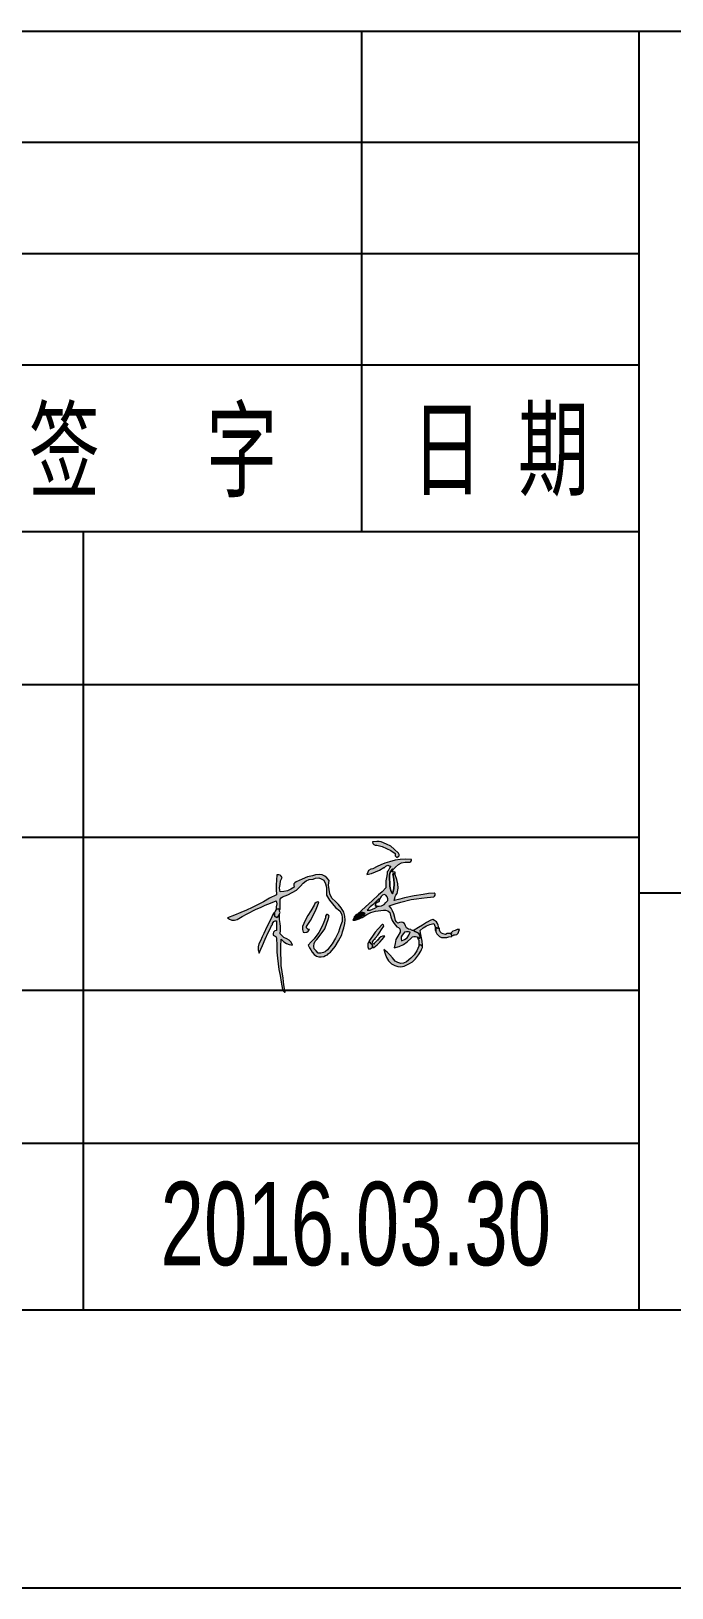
# Model space of a CAD drawing. Extents: x -29293 to 30124, y -19360 to 22650.
# Drawn here: x 14926 to 17232, y -19355 to -13755 of the extents above; entities that cross this region are included whole.
import ezdxf
from ezdxf.enums import TextEntityAlignment as Align

# ---------------------------------------------------------------- set-up
doc = ezdxf.new("R2010")
doc.units = 0
doc.layers.get('0').update_dxf_attribs({"linetype": 'CONTINUOUS', "lineweight": 25})
doc.layers.add('11字体层', color=3, linetype='CONTINUOUS', lineweight=25)
doc.layers.add('13图框与明细表层', color=3, linetype='CONTINUOUS', lineweight=25)
doc.styles.add('BTLHZ', font='', dxfattribs={"width": 0.7})
doc.styles.add('FSDBHZ', font='dgtxt.shx', dxfattribs={"width": 0.7, "bigfont": 'dghzfs.shx'})
doc.styles.get('BTLHZ').set_extended_font_data('SimSun')

# ---------------------------------------------------------------- blocks, each defined once
blk = doc.blocks.new('ZJDT3')
at = {"layer": '13图框与明细表层', "color": 7}
blk.add_line((0, 0), (180, 0), dxfattribs=at)
blk.add_line((0, 0), (180, 0), dxfattribs=at)

msp = doc.modelspace()

# ---------------------------------------------------------------- hatches: boundary and pattern name
h = msp.add_hatch(color=6)
h.paths.add_polyline_path([(16242.4, -16727.6), (16247.1, -16724.5), (16250.2, -16721.4), (16250.2, -16716.7), (16248.6, -16712), (16233, -16697.9), (16220.5, -16687), (16204.9, -16679.2), (16186.1, -16671.4), (16178.3, -16669.8), (16170.5, -16669.8), (16154.8, -16671.4), (16156.4, -16677.6), (16159.5, -16680.7), (16164.2, -16683.9), (16170.5, -16683.9), (16189.2, -16688.6), (16204.9, -16694.8), (16220.5, -16702.6), (16236.1, -16713.6), (16236.1, -16721.4), (16239.2, -16724.5)])
h.paths.add_polyline_path([(16154.8, -17051.1), (16156.4, -17051.1), (16158, -17051.1), (16159.5, -17051.1), (16172, -17041.7), (16181.4, -17032.4), (16189.2, -17023), (16198.6, -17010.5), (16190.8, -17010.5), (16184.5, -17013.6), (16178.3, -17018.3), (16173.6, -17024.6), (16172, -17024.6), (16172, -17026.1), (16167.4, -17030.8), (16164.2, -17033.9), (16161.1, -17037.1), (16158, -17040.2), (16156.4, -17035.5), (16154.8, -17030.8), (16158, -17026.1), (16161.1, -17021.4), (16162.7, -17021.4), (16164.2, -17021.4), (16164.2, -17019.9), (16164.2, -17018.3), (16173.6, -17007.4), (16181.4, -16996.4), (16187.7, -16987), (16195.5, -16974.5), (16193.9, -16969.9), (16192.4, -16968.3), (16189.2, -16968.3), (16175.2, -16983.9), (16164.2, -16996.4), (16154.8, -17010.5), (16142.3, -17027.7), (16142.3, -17029.2), (16142.3, -17030.8), (16142.3, -17032.4), (16143.9, -17032.4), (16145.5, -17032.4), (16150.2, -17038.6), (16153.3, -17041.7), (16154.8, -17044.9), (16154.8, -17048)])
h.paths.add_polyline_path([(16153.3, -17051.1), (16154.8, -17051.1), (16154.8, -17048), (16154.8, -17044.9), (16153.3, -17041.7), (16150.2, -17038.6), (16145.5, -17032.4), (16143.9, -17032.4), (16142.3, -17032.4), (16140.8, -17032.4), (16137.7, -17038.6), (16137.7, -17043.3), (16137.7, -17049.6), (16140.8, -17055.8), (16147, -17055.8)])
h.paths.add_polyline_path([(16440.8, -17012.1), (16440.8, -17010.5), (16440.8, -17008.9), (16440.8, -17007.4), (16437.7, -17004.2), (16439.3, -17001.1), (16434.6, -17001.1), (16433, -17001.1), (16431.5, -17001.1), (16429.9, -17001.1), (16428.3, -17001.1), (16423.7, -17001.1), (16417.4, -17004.2), (16409.6, -17002.7), (16403.3, -16999.5), (16398.6, -16994.9), (16395.5, -16988.6), (16395.5, -16982.4), (16392.4, -16982.4), (16389.3, -16982.4), (16386.1, -16980.8), (16383, -16980.8), (16383, -16985.5), (16383, -16987), (16383, -16988.6), (16383, -16990.2), (16383, -16994.9), (16386.1, -17002.7), (16390.8, -17007.4), (16395.5, -17012.1), (16403.3, -17015.2), (16412.7, -17015.2), (16422.1, -17015.2), (16429.9, -17013.6)])
h.paths.add_polyline_path([(16440.8, -17008.9), (16442.4, -17008.9), (16444, -17008.9), (16445.5, -17008.9), (16447.1, -17005.8), (16451.8, -17005.8), (16458, -17004.2), (16462.7, -16999.5), (16465.8, -16993.3), (16467.4, -16987), (16459.6, -16987), (16451.8, -16990.2), (16444, -16993.3), (16436.2, -16999.5), (16436.2, -17001.1), (16437.7, -17001.1), (16439.3, -17001.1), (16437.7, -17004.2), (16440.8, -17007.4)])
h.paths.add_polyline_path([(16329.9, -17044.9), (16331.4, -17044.9), (16333, -17044.9), (16334.6, -17044.9), (16334.6, -17043.3), (16333, -17029.2), (16331.4, -17016.7), (16328.3, -17004.2), (16326.8, -16990.2), (16337.7, -16980.8), (16348.6, -16973), (16361.1, -16968.3), (16375.2, -16965.2), (16378.3, -16971.4), (16379.9, -16977.7), (16379.9, -16990.2), (16381.5, -16990.2), (16383, -16990.2), (16383, -16987), (16383, -16985.5), (16383, -16983.9), (16383, -16980.8), (16386.1, -16980.8), (16389.3, -16982.4), (16390.8, -16982.4), (16392.4, -16982.4), (16392.4, -16979.2), (16392.4, -16976.1), (16390.8, -16971.4), (16389.3, -16965.2), (16384.6, -16958.9), (16378.3, -16954.2), (16372.1, -16951.1), (16364.3, -16952.7), (16348.6, -16962), (16334.6, -16971.4), (16320.5, -16979.2), (16304.9, -16988.6), (16304.9, -16990.2), (16304.9, -16991.7), (16304.9, -16993.3), (16312.7, -16996.4), (16320.5, -16999.5), (16325.2, -17007.4), (16326.8, -17015.2), (16325.2, -17018.3), (16322.1, -17018.3), (16320.5, -17016.7), (16320.5, -17015.2), (16318.9, -17015.2), (16317.4, -17015.2), (16317.4, -17016.7), (16317.4, -17018.3), (16317.4, -17019.9), (16320.5, -17023), (16322.1, -17026.1), (16322.1, -17030.8), (16322.1, -17033.9), (16322.1, -17035.5), (16322.1, -17038.6), (16322.1, -17043.3), (16323.6, -17043.3), (16325.2, -17041.7), (16326.8, -17041.7), (16329.9, -17043.3)])
h.paths.add_polyline_path([(16334.6, -17051.1), (16334.6, -17048), (16334.6, -17044.9), (16333, -17044.9), (16331.4, -17044.9), (16329.9, -17044.9), (16329.9, -17043.3), (16326.8, -17041.7), (16325.2, -17041.7), (16323.6, -17043.3), (16322.1, -17043.3), (16322.1, -17044.9), (16322.1, -17046.4), (16314.3, -17063.6), (16304.9, -17077.7), (16292.4, -17090.2), (16276.7, -17102.7), (16265.8, -17107.4), (16256.4, -17108.9), (16245.5, -17105.8), (16236.1, -17101.1), (16226.7, -17088.6), (16217.4, -17077.7), (16208, -17068.3), (16195.5, -17058.9), (16200.2, -17074.6), (16204.9, -17087.1), (16212.7, -17099.6), (16223.6, -17110.5), (16234.6, -17116.8), (16245.5, -17119.9), (16256.4, -17121.4), (16268.9, -17118.3), (16286.1, -17110.5), (16298.6, -17102.7), (16309.6, -17091.8), (16320.5, -17077.7), (16328.3, -17065.2), (16331.4, -17058.9)])
h = msp.add_hatch(color=6)
h.paths.add_polyline_path([(16259.6, -16746.4), (16272.1, -16744.8), (16286.1, -16744.8), (16289.3, -16744.8), (16292.4, -16741.7), (16295.5, -16738.6), (16295.5, -16735.4), (16273.6, -16733.9), (16254.9, -16735.4), (16236.1, -16737), (16215.8, -16743.2), (16198.6, -16747.9), (16184.5, -16754.2), (16172, -16760.4), (16156.4, -16768.3), (16148.6, -16769.8), (16140.8, -16774.5), (16137.7, -16780.8), (16134.5, -16788.6), (16151.7, -16785.4), (16165.8, -16779.2), (16179.9, -16772.9), (16195.5, -16763.6), (16197, -16763.6), (16198.6, -16763.6), (16198.6, -16762), (16203.3, -16758.9), (16209.5, -16755.8), (16214.2, -16757.3), (16220.5, -16758.9), (16217.4, -16763.6), (16214.2, -16768.3), (16212.7, -16772.9), (16209.5, -16777.6), (16208, -16777.6), (16208, -16780.8), (16208, -16782.3), (16208, -16783.9), (16208, -16787), (16204.9, -16799.5), (16203.3, -16812), (16203.3, -16823), (16203.3, -16837), (16189.2, -16851.1), (16176.7, -16862), (16153.3, -16883.9), (16129.8, -16905.8), (16115.8, -16918.3), (16101.7, -16930.8), (16101.7, -16932.3), (16104.8, -16932.3), (16109.5, -16927.7), (16114.2, -16926.1), (16120.5, -16926.1), (16126.7, -16927.7), (16122, -16935.5), (16114.2, -16940.2), (16114.2, -16941.7), (16114.2, -16943.3), (16115.8, -16943.3), (16117.3, -16943.3), (16134.5, -16932.3), (16148.6, -16926.1), (16165.8, -16921.4), (16184.5, -16918.3), (16193.9, -16916.7), (16201.7, -16916.7), (16209.5, -16919.8), (16217.4, -16926.1), (16220.5, -16941.7), (16225.2, -16954.2), (16233, -16965.2), (16242.4, -16977.7), (16248.6, -16979.2), (16253.3, -16983.9), (16254.9, -16990.2), (16254.9, -16996.4), (16245.5, -17010.5), (16239.2, -17023), (16236.1, -17037.1), (16233, -17052.7), (16250.2, -17048), (16265.8, -17040.2), (16279.9, -17030.8), (16293.9, -17018.3), (16298.6, -17013.6), (16303.3, -17012.1), (16309.6, -17012.1), (16315.8, -17013.6), (16315.8, -17015.2), (16317.4, -17015.2), (16318.9, -17015.2), (16320.5, -17015.2), (16320.5, -17016.7), (16322.1, -17018.3), (16325.2, -17018.3), (16326.8, -17015.2), (16325.2, -17007.4), (16320.5, -16999.5), (16312.7, -16996.4), (16304.9, -16993.3), (16304.9, -16991.7), (16304.9, -16990.2), (16301.8, -16990.2), (16298.6, -16990.2), (16295.5, -16988.6), (16292.4, -16987), (16284.6, -16985.5), (16276.7, -16980.8), (16273.6, -16973), (16270.5, -16965.2), (16264.2, -16962), (16258, -16960.5), (16251.7, -16962), (16245.5, -16963.6), (16240.8, -16958.9), (16237.7, -16954.2), (16234.6, -16943.3), (16231.4, -16930.8), (16226.7, -16919.8), (16222.1, -16910.5), (16214.2, -16901.1), (16236.1, -16894.8), (16256.4, -16888.6), (16293.9, -16879.2), (16312.7, -16876.1), (16331.4, -16874.5), (16351.8, -16871.4), (16375.2, -16869.8), (16378.3, -16866.7), (16379.9, -16863.6), (16379.9, -16858.9), (16376.8, -16855.8), (16356.5, -16857.3), (16337.7, -16860.5), (16304.9, -16865.1), (16270.5, -16873), (16253.3, -16877.7), (16233, -16882.3), (16234.6, -16874.5), (16236.1, -16868.3), (16239.2, -16863.6), (16243.9, -16857.3), (16247.1, -16838.6), (16245.5, -16823), (16242.4, -16807.3), (16236.1, -16790.1), (16236.1, -16788.6), (16236.1, -16787), (16233, -16787), (16231.4, -16787), (16228.3, -16787), (16231.4, -16805.8), (16233, -16823), (16231.4, -16840.1), (16226.7, -16858.9), (16222.1, -16849.5), (16218.9, -16838.6), (16217.4, -16829.2), (16217.4, -16818.3), (16215.8, -16804.2), (16215.8, -16791.7), (16218.9, -16780.8), (16226.7, -16769.8), (16228.3, -16769.8), (16229.9, -16769.8), (16234.6, -16765.1), (16237.7, -16762), (16248.6, -16752.6)])
h.paths.add_polyline_path([(16197, -16860.5), (16203.3, -16863.6), (16208, -16869.8), (16209.5, -16876.1), (16209.5, -16882.3), (16203.3, -16890.2), (16197, -16896.4), (16187.7, -16901.1), (16178.3, -16902.7), (16175.2, -16902.7), (16173.6, -16902.7), (16172, -16902.7), (16172, -16904.2), (16172, -16905.8), (16162.7, -16910.5), (16154.8, -16913.6), (16147, -16916.7), (16136.1, -16916.7), (16147, -16905.8), (16156.4, -16898), (16165.8, -16888.6), (16176.7, -16877.7), (16178.3, -16877.7), (16179.9, -16877.7), (16186.1, -16868.3), (16190.8, -16863.6)], flags=16)
h.paths.add_polyline_path([(16276.7, -16994.9), (16284.6, -16994.9), (16290.8, -16996.4), (16286.1, -17007.4), (16279.9, -17016.7), (16270.5, -17023), (16259.6, -17027.7), (16258, -17019.9), (16258, -17013.6), (16261.1, -17007.4), (16265.8, -17001.1), (16270.5, -16996.4)], flags=16)
h = msp.add_hatch(color=6)
h.paths.add_polyline_path([(15904.8, -16996.4), (15911.1, -16998), (15918.9, -16996.4), (15923.6, -16993.3), (15928.2, -16987), (15923.6, -16987), (15920.4, -16983.9), (15917.3, -16980.8), (15917.3, -16976.1), (15931.4, -16954.2), (15942.3, -16933.9), (15951.7, -16913.6), (15956.4, -16901.1), (15961.1, -16888.6), (15956.4, -16887), (15951.7, -16890.2), (15947, -16893.3), (15945.4, -16899.5), (15932.9, -16919.8), (15922, -16937), (15912.6, -16954.2), (15907.9, -16965.2), (15903.2, -16976.1), (15903.2, -16987)], flags=17)
h.paths.add_polyline_path([(15807.9, -16905.8), (15807.9, -16908.9), (15807.9, -16910.5), (15807.9, -16913.6), (15809.5, -16913.6), (15811, -16913.6), (15815.7, -16912), (15820.4, -16913.6), (15820.4, -16915.2), (15822, -16915.2), (15822, -16904.2), (15822, -16896.4), (15822, -16887), (15822, -16877.7), (15826.7, -16873), (15831.3, -16869.8), (15850.1, -16862), (15865.7, -16854.2), (15881.4, -16844.8), (15895.4, -16830.8), (15904.8, -16819.8), (15915.7, -16812), (15926.7, -16807.3), (15940.7, -16805.8), (15950.1, -16802.6), (15961.1, -16801.1), (15970.4, -16804.2), (15979.8, -16808.9), (15986.1, -16823), (15989.2, -16835.5), (15989.2, -16848), (15989.2, -16863.6), (16000.1, -16880.8), (16011.1, -16894.8), (16022, -16907.3), (16037.6, -16919.8), (16043.9, -16932.3), (16045.5, -16944.9), (16045.5, -16957.4), (16040.8, -16969.9), (16036.1, -16983.9), (16033, -16996.4), (16022, -17018.3), (16009.5, -17038.6), (15992.3, -17060.5), (15984.5, -17066.8), (15978.3, -17069.9), (15968.9, -17071.4), (15959.5, -17071.4), (15951.7, -17063.6), (15945.4, -17055.8), (15943.9, -17046.4), (15945.4, -17037.1), (15948.6, -17029.2), (15954.8, -17023), (15970.4, -17002.7), (15982.9, -16983.9), (15990.8, -16963.6), (15995.4, -16951.1), (15998.6, -16938.6), (15997, -16935.5), (15995.4, -16933.9), (15992.3, -16932.3), (15989.2, -16932.3), (15986.1, -16938.6), (15986.1, -16944.9), (15979.8, -16960.5), (15973.6, -16974.5), (15961.1, -16998), (15945.4, -17019.9), (15934.5, -17030.8), (15923.6, -17043.3), (15928.2, -17052.7), (15932.9, -17060.5), (15937.6, -17068.3), (15945.4, -17076.1), (15953.2, -17082.4), (15961.1, -17085.5), (15970.4, -17085.5), (15979.8, -17083.9), (15986.1, -17080.8), (15992.3, -17077.7), (15997, -17073), (16003.3, -17068.3), (16020.4, -17048), (16033, -17027.7), (16043.9, -17005.8), (16047, -16994.9), (16051.7, -16980.8), (16054.8, -16965.2), (16056.4, -16952.7), (16054.8, -16938.6), (16051.7, -16924.5), (16042.3, -16908.9), (16033, -16896.4), (16022, -16885.5), (16007.9, -16874.5), (16001.7, -16858.9), (15998.6, -16843.3), (15997, -16827.6), (15998.6, -16810.5), (15990.8, -16801.1), (15982.9, -16794.8), (15973.6, -16790.1), (15962.6, -16788.6), (15950.1, -16790.1), (15939.2, -16793.3), (15920.4, -16797.9), (15901.7, -16805.8), (15879.8, -16815.1), (15875.1, -16818.3), (15872, -16823), (15872, -16827.6), (15873.5, -16833.9), (15861, -16841.7), (15848.5, -16848), (15836, -16849.5), (15822, -16851.1), (15820.4, -16837), (15822, -16824.5), (15823.5, -16812), (15829.8, -16799.5), (15826.7, -16794.8), (15822, -16791.7), (15817.3, -16790.1), (15811, -16790.1), (15809.5, -16808.9), (15807.9, -16826.1), (15807.9, -16841.7), (15809.5, -16862), (15784.5, -16874.5), (15762.6, -16887), (15722, -16907.3), (15701.6, -16916.7), (15681.3, -16926.1), (15657.9, -16935.5), (15632.9, -16944.9), (15640.7, -16949.5), (15648.5, -16952.7), (15657.9, -16952.7), (15667.3, -16951.1), (15686, -16940.2), (15703.2, -16930.8), (15736, -16913.6), (15751.6, -16907.3), (15768.8, -16899.5), (15787.6, -16891.7), (15807.9, -16883.9), (15811, -16894.8)])
h.paths.add_polyline_path([(15817.3, -16933.9), (15818.8, -16933.9), (15820.4, -16933.9), (15820.4, -16932.3), (15820.4, -16930.8), (15822, -16926.1), (15820.4, -16921.4), (15820.4, -16918.3), (15820.4, -16916.7), (15820.4, -16913.6), (15815.7, -16912), (15811, -16913.6), (15809.5, -16913.6), (15807.9, -16913.6), (15807.9, -16915.2), (15804.8, -16921.4), (15801.7, -16926.1), (15801.7, -16927.7), (15801.7, -16929.2), (15801.7, -16930.8), (15801.7, -16935.5), (15803.2, -16940.2), (15806.3, -16941.7), (15811, -16943.3), (15815.7, -16940.2)], flags=17)
h.paths.add_polyline_path([(15820.4, -16951.1), (15820.4, -16946.4), (15820.4, -16943.3), (15820.4, -16941.7), (15820.4, -16938.6), (15820.4, -16933.9), (15818.8, -16933.9), (15817.3, -16933.9), (15815.7, -16940.2), (15811, -16943.3), (15806.3, -16941.7), (15803.2, -16940.2), (15801.7, -16935.5), (15801.7, -16930.8), (15801.7, -16929.2), (15801.7, -16927.7), (15800.1, -16927.7), (15798.5, -16927.7), (15792.3, -16941.7), (15786, -16954.2), (15775.1, -16977.7), (15764.1, -17001.1), (15757.9, -17013.6), (15751.6, -17027.7), (15745.4, -17038.6), (15743.8, -17049.6), (15743.8, -17060.5), (15747, -17071.4), (15753.2, -17057.4), (15759.5, -17044.9), (15768.8, -17021.4), (15779.8, -16998), (15786, -16983.9), (15792.3, -16969.9), (15793.8, -16969.9), (15795.4, -16969.9), (15795.4, -16968.3), (15795.4, -16966.7), (15795.4, -16965.2), (15800.1, -16957.4), (15804.8, -16955.8), (15809.5, -16955.8), (15809.5, -16962), (15809.5, -16965.2), (15809.5, -16971.4), (15809.5, -16973), (15809.5, -16974.5), (15809.5, -16980.8), (15809.5, -16983.9), (15809.5, -16990.2), (15803.2, -16991.7), (15798.5, -16996.4), (15797, -17001.1), (15797, -17007.4), (15804.8, -17010.5), (15807.9, -17013.6), (15809.5, -17018.3), (15811, -17044.9), (15811, -17068.3), (15812.6, -17090.2), (15815.7, -17110.5), (15817.3, -17130.8), (15822, -17152.7), (15826.7, -17176.1), (15831.3, -17202.7), (15832.9, -17205.8), (15834.5, -17209), (15837.6, -17212.1), (15840.7, -17212.1), (15836, -17185.5), (15832.9, -17162.1), (15829.8, -17138.6), (15826.7, -17116.8), (15826.7, -17096.4), (15825.1, -17073), (15825.1, -17048), (15826.7, -17021.4), (15836, -17030.8), (15845.4, -17037.1), (15854.8, -17040.2), (15867.3, -17043.3), (15862.6, -17032.4), (15854.8, -17024.6), (15847, -17019.9), (15836, -17015.2), (15828.2, -17008.9), (15822, -17002.7), (15823.5, -16988.6), (15823.5, -16976.1), (15822, -16965.2)])
msp.add_hatch(color=6).paths.add_polyline_path([(16114.2, -16944.9), (16114.2, -16943.3), (16114.2, -16941.7), (16114.2, -16940.2), (16122, -16935.5), (16126.7, -16927.7), (16120.5, -16926.1), (16114.2, -16926.1), (16109.5, -16927.7), (16104.8, -16932.3), (16101.7, -16932.3), (16098.6, -16932.3), (16093.9, -16937), (16089.2, -16941.7), (16087.6, -16946.4), (16084.5, -16952.7), (16092.3, -16952.7), (16100.2, -16951.1), (16106.4, -16948)])

# ---------------------------------------------------------------- linework, layer by layer
at = {"color": 6, "lineweight": 0}
for points in [[(16242.4, -16727.6), (16247.1, -16724.5), (16250.2, -16721.4), (16250.2, -16716.7), (16248.6, -16712), (16233, -16697.9), (16220.5, -16687), (16204.9, -16679.2), (16186.1, -16671.4), (16178.3, -16669.8), (16170.5, -16669.8), (16154.8, -16671.4), (16156.4, -16677.6), (16159.5, -16680.7), (16164.2, -16683.9), (16170.5, -16683.9), (16189.2, -16688.6), (16204.9, -16694.8), (16220.5, -16702.6), (16236.1, -16713.6), (16236.1, -16721.4), (16239.2, -16724.5), (16242.4, -16727.6)], [(16315.8, -17015.2), (16317.4, -17015.2), (16318.9, -17015.2), (16318.9, -17015.2), (16320.5, -17015.2), (16320.5, -17016.7), (16322.1, -17018.3), (16325.2, -17018.3), (16326.8, -17015.2), (16325.2, -17007.4), (16320.5, -16999.5), (16312.7, -16996.4), (16304.9, -16993.3), (16304.9, -16991.7), (16304.9, -16991.7), (16304.9, -16991.7), (16304.9, -16990.2), (16301.8, -16990.2), (16301.8, -16990.2), (16301.8, -16990.2), (16298.6, -16990.2), (16295.5, -16988.6), (16292.4, -16987), (16284.6, -16985.5), (16276.7, -16980.8), (16273.6, -16973), (16270.5, -16965.2), (16264.2, -16962), (16258, -16960.5), (16251.7, -16962), (16245.5, -16963.6), (16240.8, -16958.9), (16237.7, -16954.2), (16234.6, -16943.3), (16231.4, -16930.8), (16226.7, -16919.8), (16222.1, -16910.5), (16214.2, -16901.1), (16236.1, -16894.8), (16256.4, -16888.6), (16293.9, -16879.2), (16312.7, -16876.1), (16331.4, -16874.5), (16351.8, -16871.4), (16375.2, -16869.8), (16378.3, -16866.7), (16379.9, -16863.6), (16379.9, -16858.9), (16376.8, -16855.8), (16356.5, -16857.3), (16337.7, -16860.5), (16304.9, -16865.1), (16270.5, -16873), (16253.3, -16877.7), (16233, -16882.3), (16234.6, -16874.5), (16236.1, -16868.3), (16239.2, -16863.6), (16243.9, -16857.3), (16247.1, -16838.6), (16245.5, -16823), (16242.4, -16807.3), (16236.1, -16790.1), (16236.1, -16788.6), (16236.1, -16788.6), (16236.1, -16788.6), (16236.1, -16787), (16233, -16787), (16233, -16787), (16231.4, -16787), (16228.3, -16787), (16231.4, -16805.8), (16233, -16823), (16231.4, -16840.1), (16226.7, -16858.9), (16222.1, -16849.5), (16218.9, -16838.6), (16217.4, -16829.2), (16217.4, -16818.3), (16215.8, -16804.2), (16215.8, -16791.7), (16218.9, -16780.8), (16226.7, -16769.8), (16228.3, -16769.8), (16228.3, -16769.8), (16228.3, -16769.8), (16229.9, -16769.8), (16234.6, -16765.1), (16237.7, -16762), (16248.6, -16752.6), (16259.6, -16746.4), (16272.1, -16744.8), (16286.1, -16744.8), (16289.3, -16744.8), (16292.4, -16741.7), (16295.5, -16738.6), (16295.5, -16735.4), (16273.6, -16733.9), (16254.9, -16735.4), (16236.1, -16737), (16215.8, -16743.2), (16198.6, -16747.9), (16184.5, -16754.2), (16172, -16760.4), (16156.4, -16768.3), (16148.6, -16769.8), (16140.8, -16774.5), (16137.7, -16780.8), (16134.5, -16788.6), (16151.7, -16785.4), (16165.8, -16779.2), (16179.9, -16772.9), (16195.5, -16763.6), (16197, -16763.6), (16197, -16763.6), (16197, -16763.6), (16198.6, -16763.6), (16198.6, -16763.6), (16198.6, -16762), (16203.3, -16758.9), (16209.5, -16755.8), (16214.2, -16757.3), (16220.5, -16758.9), (16217.4, -16763.6), (16214.2, -16768.3), (16212.7, -16772.9), (16209.5, -16777.6), (16209.5, -16777.6), (16208, -16777.6), (16208, -16780.8), (16208, -16782.3), (16208, -16782.3), (16208, -16782.3), (16208, -16783.9), (16208, -16787), (16204.9, -16799.5), (16203.3, -16812), (16203.3, -16823), (16203.3, -16837), (16189.2, -16851.1), (16176.7, -16862), (16153.3, -16883.9), (16129.8, -16905.8), (16115.8, -16918.3), (16101.7, -16930.8), (16101.7, -16932.3), (16101.7, -16932.3), (16103.3, -16932.3), (16103.3, -16932.3), (16103.3, -16932.3), (16104.8, -16932.3), (16109.5, -16927.7), (16114.2, -16926.1), (16120.5, -16926.1), (16126.7, -16927.7), (16122, -16935.5), (16114.2, -16940.2), (16114.2, -16941.7), (16114.2, -16941.7), (16114.2, -16941.7), (16114.2, -16943.3), (16115.8, -16943.3), (16115.8, -16943.3), (16115.8, -16943.3), (16117.3, -16943.3), (16134.5, -16932.3), (16148.6, -16926.1), (16165.8, -16921.4), (16184.5, -16918.3), (16193.9, -16916.7), (16201.7, -16916.7), (16209.5, -16919.8), (16217.4, -16926.1), (16220.5, -16941.7), (16225.2, -16954.2), (16233, -16965.2), (16242.4, -16977.7), (16248.6, -16979.2), (16253.3, -16983.9), (16254.9, -16990.2), (16254.9, -16996.4), (16245.5, -17010.5), (16239.2, -17023), (16236.1, -17037.1), (16233, -17052.7), (16250.2, -17048), (16265.8, -17040.2), (16279.9, -17030.8), (16293.9, -17018.3), (16298.6, -17013.6), (16303.3, -17012.1), (16309.6, -17012.1), (16315.8, -17013.6), (16315.8, -17015.2), (16315.8, -17015.2)], [(15807.9, -16905.8), (15807.9, -16908.9), (15807.9, -16910.5), (15807.9, -16910.5), (15807.9, -16913.6), (15809.5, -16913.6), (15809.5, -16913.6), (15809.5, -16913.6), (15811, -16913.6), (15815.7, -16912), (15820.4, -16913.6), (15820.4, -16915.2), (15820.4, -16915.2), (15822, -16915.2), (15822, -16915.2), (15822, -16904.2), (15822, -16896.4), (15822, -16887), (15822, -16877.7), (15826.7, -16873), (15831.3, -16869.8), (15850.1, -16862), (15865.7, -16854.2), (15881.4, -16844.8), (15895.4, -16830.8), (15904.8, -16819.8), (15915.7, -16812), (15926.7, -16807.3), (15940.7, -16805.8), (15950.1, -16802.6), (15961.1, -16801.1), (15970.4, -16804.2), (15979.8, -16808.9), (15986.1, -16823), (15989.2, -16835.5), (15989.2, -16848), (15989.2, -16863.6), (16000.1, -16880.8), (16011.1, -16894.8), (16022, -16907.3), (16037.6, -16919.8), (16043.9, -16932.3), (16045.5, -16944.9), (16045.5, -16957.4), (16040.8, -16969.9), (16036.1, -16983.9), (16033, -16996.4), (16022, -17018.3), (16009.5, -17038.6), (15992.3, -17060.5), (15984.5, -17066.8), (15978.3, -17069.9), (15968.9, -17071.4), (15959.5, -17071.4), (15951.7, -17063.6), (15945.4, -17055.8), (15943.9, -17046.4), (15945.4, -17037.1), (15948.6, -17029.2), (15954.8, -17023), (15970.4, -17002.7), (15982.9, -16983.9), (15990.8, -16963.6), (15995.4, -16951.1), (15998.6, -16938.6), (15997, -16935.5), (15995.4, -16933.9), (15992.3, -16932.3), (15989.2, -16932.3), (15986.1, -16938.6), (15986.1, -16944.9), (15979.8, -16960.5), (15973.6, -16974.5), (15961.1, -16998), (15945.4, -17019.9), (15934.5, -17030.8), (15923.6, -17043.3), (15928.2, -17052.7), (15932.9, -17060.5), (15937.6, -17068.3), (15945.4, -17076.1), (15953.2, -17082.4), (15961.1, -17085.5), (15970.4, -17085.5), (15979.8, -17083.9), (15986.1, -17080.8), (15992.3, -17077.7), (15997, -17073), (16003.3, -17068.3), (16020.4, -17048), (16033, -17027.7), (16043.9, -17005.8), (16047, -16994.9), (16051.7, -16980.8), (16054.8, -16965.2), (16056.4, -16952.7), (16054.8, -16938.6), (16051.7, -16924.5), (16042.3, -16908.9), (16033, -16896.4), (16022, -16885.5), (16007.9, -16874.5), (16001.7, -16858.9), (15998.6, -16843.3), (15997, -16827.6), (15998.6, -16810.5), (15990.8, -16801.1), (15982.9, -16794.8), (15973.6, -16790.1), (15962.6, -16788.6), (15950.1, -16790.1), (15939.2, -16793.3), (15920.4, -16797.9), (15901.7, -16805.8), (15879.8, -16815.1), (15875.1, -16818.3), (15872, -16823), (15872, -16827.6), (15873.5, -16833.9), (15861, -16841.7), (15848.5, -16848), (15836, -16849.5), (15822, -16851.1), (15820.4, -16837), (15822, -16824.5), (15823.5, -16812), (15829.8, -16799.5), (15826.7, -16794.8), (15822, -16791.7), (15817.3, -16790.1), (15811, -16790.1), (15809.5, -16808.9), (15807.9, -16826.1), (15807.9, -16841.7), (15809.5, -16862), (15784.5, -16874.5), (15762.6, -16887), (15722, -16907.3), (15701.6, -16916.7), (15681.3, -16926.1), (15657.9, -16935.5), (15632.9, -16944.9), (15640.7, -16949.5), (15648.5, -16952.7), (15657.9, -16952.7), (15667.3, -16951.1), (15686, -16940.2), (15703.2, -16930.8), (15736, -16913.6), (15751.6, -16907.3), (15768.8, -16899.5), (15787.6, -16891.7), (15807.9, -16883.9), (15811, -16894.8), (15807.9, -16905.8)], [(16228.3, -16787), (16231.4, -16787), (16233, -16787), (16233, -16787), (16236.1, -16787), (16236.1, -16783.9), (16236.1, -16783.9), (16236.1, -16783.9), (16236.1, -16780.8), (16226.7, -16780.8), (16226.7, -16777.6), (16228.3, -16774.5), (16228.3, -16772.9), (16228.3, -16772.9), (16228.3, -16771.4), (16228.3, -16769.8), (16228.3, -16769.8), (16226.7, -16769.8), (16218.9, -16780.8), (16215.8, -16791.7), (16215.8, -16804.2), (16217.4, -16818.3), (16217.4, -16829.2), (16218.9, -16838.6), (16222.1, -16849.5), (16226.7, -16858.9), (16231.4, -16840.1), (16233, -16823), (16231.4, -16805.8), (16228.3, -16787)], [(15904.8, -16996.4), (15911.1, -16998), (15918.9, -16996.4), (15923.6, -16993.3), (15928.2, -16987), (15923.6, -16987), (15920.4, -16983.9), (15917.3, -16980.8), (15917.3, -16976.1), (15931.4, -16954.2), (15942.3, -16933.9), (15951.7, -16913.6), (15956.4, -16901.1), (15961.1, -16888.6), (15956.4, -16887), (15951.7, -16890.2), (15947, -16893.3), (15945.4, -16899.5), (15932.9, -16919.8), (15922, -16937), (15912.6, -16954.2), (15907.9, -16965.2), (15903.2, -16976.1), (15903.2, -16987), (15904.8, -16996.4)], [(16172, -16905.8), (16172, -16904.2), (16172, -16904.2), (16172, -16904.2), (16172, -16902.7), (16168.9, -16902.7), (16168.9, -16902.7), (16168.9, -16902.7), (16165.8, -16902.7), (16165.8, -16896.4), (16167.4, -16891.7), (16172, -16888.6), (16176.7, -16887), (16178.3, -16885.5), (16178.3, -16882.3), (16178.3, -16880.8), (16178.3, -16880.8), (16178.3, -16879.2), (16178.3, -16877.7), (16178.3, -16877.7), (16176.7, -16877.7), (16165.8, -16888.6), (16156.4, -16898), (16147, -16905.8), (16136.1, -16916.7), (16147, -16916.7), (16154.8, -16913.6), (16162.7, -16910.5), (16172, -16905.8)], [(16165.8, -16902.7), (16168.9, -16902.7), (16172, -16902.7), (16172, -16902.7), (16173.6, -16902.7), (16175.2, -16902.7), (16178.3, -16902.7), (16187.7, -16901.1), (16197, -16896.4), (16203.3, -16890.2), (16209.5, -16882.3), (16209.5, -16876.1), (16208, -16869.8), (16203.3, -16863.6), (16197, -16860.5), (16190.8, -16863.6), (16186.1, -16868.3), (16179.9, -16877.7), (16179.9, -16877.7), (16178.3, -16877.7), (16178.3, -16879.2), (16178.3, -16880.8), (16178.3, -16880.8), (16178.3, -16882.3), (16178.3, -16885.5), (16176.7, -16887), (16172, -16888.6), (16167.4, -16891.7), (16165.8, -16896.4), (16165.8, -16902.7)], [(15820.4, -16951.1), (15820.4, -16946.4), (15820.4, -16943.3), (15820.4, -16943.3), (15820.4, -16943.3), (15820.4, -16941.7), (15820.4, -16941.7), (15820.4, -16938.6), (15820.4, -16933.9), (15818.8, -16933.9), (15818.8, -16933.9), (15818.8, -16933.9), (15817.3, -16933.9), (15815.7, -16940.2), (15811, -16943.3), (15806.3, -16941.7), (15803.2, -16940.2), (15801.7, -16935.5), (15801.7, -16930.8), (15801.7, -16929.2), (15801.7, -16929.2), (15801.7, -16929.2), (15801.7, -16927.7), (15800.1, -16927.7), (15800.1, -16927.7), (15800.1, -16927.7), (15798.5, -16927.7), (15792.3, -16941.7), (15786, -16954.2), (15775.1, -16977.7), (15764.1, -17001.1), (15757.9, -17013.6), (15751.6, -17027.7), (15745.4, -17038.6), (15743.8, -17049.6), (15743.8, -17060.5), (15747, -17071.4), (15753.2, -17057.4), (15759.5, -17044.9), (15768.8, -17021.4), (15779.8, -16998), (15786, -16983.9), (15792.3, -16969.9), (15793.8, -16969.9), (15793.8, -16969.9), (15793.8, -16969.9), (15795.4, -16969.9), (15795.4, -16968.3), (15795.4, -16968.3), (15795.4, -16966.7), (15795.4, -16965.2), (15800.1, -16957.4), (15804.8, -16955.8), (15809.5, -16955.8), (15809.5, -16962), (15809.5, -16965.2), (15809.5, -16971.4), (15809.5, -16973), (15809.5, -16973), (15809.5, -16973), (15809.5, -16974.5), (15809.5, -16980.8), (15809.5, -16983.9), (15809.5, -16990.2), (15803.2, -16991.7), (15798.5, -16996.4), (15797, -17001.1), (15797, -17007.4), (15804.8, -17010.5), (15807.9, -17013.6), (15809.5, -17018.3), (15811, -17044.9), (15811, -17068.3), (15812.6, -17090.2), (15815.7, -17110.5), (15817.3, -17130.8), (15822, -17152.7), (15826.7, -17176.1), (15831.3, -17202.7), (15832.9, -17205.8), (15834.5, -17209), (15837.6, -17212.1), (15840.7, -17212.1), (15836, -17185.5), (15832.9, -17162.1), (15829.8, -17138.6), (15826.7, -17116.8), (15826.7, -17096.4), (15825.1, -17073), (15825.1, -17048), (15826.7, -17021.4), (15836, -17030.8), (15845.4, -17037.1), (15854.8, -17040.2), (15867.3, -17043.3), (15862.6, -17032.4), (15854.8, -17024.6), (15847, -17019.9), (15836, -17015.2), (15828.2, -17008.9), (15822, -17002.7), (15823.5, -16988.6), (15823.5, -16976.1), (15822, -16965.2), (15820.4, -16951.1)], [(15817.3, -16933.9), (15818.8, -16933.9), (15818.8, -16933.9), (15818.8, -16933.9), (15820.4, -16933.9), (15820.4, -16932.3), (15820.4, -16932.3), (15820.4, -16932.3), (15820.4, -16930.8), (15822, -16926.1), (15820.4, -16921.4), (15820.4, -16918.3), (15820.4, -16918.3), (15820.4, -16916.7), (15820.4, -16913.6), (15815.7, -16912), (15811, -16913.6), (15809.5, -16913.6), (15809.5, -16913.6), (15809.5, -16913.6), (15807.9, -16913.6), (15807.9, -16915.2), (15807.9, -16915.2), (15804.8, -16921.4), (15801.7, -16926.1), (15801.7, -16927.7), (15801.7, -16929.2), (15801.7, -16929.2), (15801.7, -16930.8), (15801.7, -16935.5), (15803.2, -16940.2), (15806.3, -16941.7), (15811, -16943.3), (15815.7, -16940.2), (15817.3, -16933.9)], [(16114.2, -16944.9), (16114.2, -16943.3), (16114.2, -16943.3), (16114.2, -16941.7), (16114.2, -16940.2), (16122, -16935.5), (16126.7, -16927.7), (16120.5, -16926.1), (16114.2, -16926.1), (16109.5, -16927.7), (16104.8, -16932.3), (16101.7, -16932.3), (16101.7, -16932.3), (16101.7, -16932.3), (16098.6, -16932.3), (16093.9, -16937), (16089.2, -16941.7), (16087.6, -16946.4), (16084.5, -16952.7), (16092.3, -16952.7), (16100.2, -16951.1), (16106.4, -16948), (16114.2, -16944.9)], [(16329.9, -17044.9), (16331.4, -17044.9), (16333, -17044.9), (16333, -17044.9), (16334.6, -17044.9), (16334.6, -17044.9), (16334.6, -17043.3), (16333, -17029.2), (16331.4, -17016.7), (16328.3, -17004.2), (16326.8, -16990.2), (16337.7, -16980.8), (16348.6, -16973), (16361.1, -16968.3), (16375.2, -16965.2), (16378.3, -16971.4), (16379.9, -16977.7), (16379.9, -16990.2), (16381.5, -16990.2), (16381.5, -16990.2), (16381.5, -16990.2), (16383, -16990.2), (16383, -16987), (16383, -16985.5), (16383, -16985.5), (16383, -16985.5), (16383, -16983.9), (16383, -16980.8), (16386.1, -16980.8), (16389.3, -16982.4), (16390.8, -16982.4), (16390.8, -16982.4), (16390.8, -16982.4), (16392.4, -16982.4), (16392.4, -16979.2), (16392.4, -16979.2), (16392.4, -16979.2), (16392.4, -16976.1), (16390.8, -16971.4), (16389.3, -16965.2), (16384.6, -16958.9), (16378.3, -16954.2), (16372.1, -16951.1), (16364.3, -16952.7), (16348.6, -16962), (16334.6, -16971.4), (16320.5, -16979.2), (16304.9, -16988.6), (16304.9, -16990.2), (16304.9, -16991.7), (16304.9, -16991.7), (16304.9, -16993.3), (16312.7, -16996.4), (16320.5, -16999.5), (16325.2, -17007.4), (16326.8, -17015.2), (16325.2, -17018.3), (16322.1, -17018.3), (16320.5, -17016.7), (16320.5, -17015.2), (16318.9, -17015.2), (16318.9, -17015.2), (16318.9, -17015.2), (16317.4, -17015.2), (16317.4, -17016.7), (16317.4, -17018.3), (16317.4, -17018.3), (16317.4, -17019.9), (16320.5, -17023), (16322.1, -17026.1), (16322.1, -17030.8), (16322.1, -17033.9), (16322.1, -17033.9), (16322.1, -17035.5), (16322.1, -17035.5), (16322.1, -17035.5), (16322.1, -17038.6), (16322.1, -17043.3), (16323.6, -17043.3), (16323.6, -17043.3), (16325.2, -17041.7), (16326.8, -17041.7), (16329.9, -17043.3), (16329.9, -17044.9)], [(16154.8, -17051.1), (16156.4, -17051.1), (16158, -17051.1), (16158, -17051.1), (16159.5, -17051.1), (16172, -17041.7), (16181.4, -17032.4), (16189.2, -17023), (16198.6, -17010.5), (16190.8, -17010.5), (16184.5, -17013.6), (16178.3, -17018.3), (16173.6, -17024.6), (16173.6, -17024.6), (16172, -17024.6), (16172, -17026.1), (16172, -17026.1), (16167.4, -17030.8), (16164.2, -17033.9), (16161.1, -17037.1), (16158, -17040.2), (16156.4, -17035.5), (16154.8, -17030.8), (16158, -17026.1), (16161.1, -17021.4), (16162.7, -17021.4), (16162.7, -17021.4), (16162.7, -17021.4), (16164.2, -17021.4), (16164.2, -17019.9), (16164.2, -17019.9), (16164.2, -17019.9), (16164.2, -17018.3), (16173.6, -17007.4), (16181.4, -16996.4), (16187.7, -16987), (16195.5, -16974.5), (16193.9, -16969.9), (16192.4, -16968.3), (16189.2, -16968.3), (16175.2, -16983.9), (16164.2, -16996.4), (16154.8, -17010.5), (16142.3, -17027.7), (16142.3, -17029.2), (16142.3, -17030.8), (16142.3, -17030.8), (16142.3, -17032.4), (16143.9, -17032.4), (16143.9, -17032.4), (16143.9, -17032.4), (16145.5, -17032.4), (16150.2, -17038.6), (16153.3, -17041.7), (16154.8, -17044.9), (16154.8, -17048), (16154.8, -17048), (16154.8, -17048), (16154.8, -17051.1)], [(16259.6, -17027.7), (16270.5, -17023), (16279.9, -17016.7), (16286.1, -17007.4), (16290.8, -16996.4), (16284.6, -16994.9), (16276.7, -16994.9), (16270.5, -16996.4), (16265.8, -17001.1), (16261.1, -17007.4), (16258, -17013.6), (16258, -17019.9), (16259.6, -17027.7)], [(16440.8, -17012.1), (16440.8, -17010.5), (16440.8, -17010.5), (16440.8, -17008.9), (16440.8, -17007.4), (16437.7, -17004.2), (16439.3, -17001.1), (16434.6, -17001.1), (16433, -17001.1), (16431.5, -17001.1), (16429.9, -17001.1), (16428.3, -17001.1), (16423.7, -17001.1), (16417.4, -17004.2), (16409.6, -17002.7), (16403.3, -16999.5), (16398.6, -16994.9), (16395.5, -16988.6), (16395.5, -16982.4), (16392.4, -16982.4), (16392.4, -16982.4), (16392.4, -16982.4), (16389.3, -16982.4), (16386.1, -16980.8), (16383, -16980.8), (16383, -16985.5), (16383, -16987), (16383, -16988.6), (16383, -16988.6), (16383, -16990.2), (16383, -16994.9), (16386.1, -17002.7), (16390.8, -17007.4), (16395.5, -17012.1), (16403.3, -17015.2), (16412.7, -17015.2), (16422.1, -17015.2), (16429.9, -17013.6), (16440.8, -17012.1)], [(16440.8, -17008.9), (16442.4, -17008.9), (16444, -17008.9), (16444, -17008.9), (16445.5, -17008.9), (16447.1, -17005.8), (16451.8, -17005.8), (16458, -17004.2), (16462.7, -16999.5), (16465.8, -16993.3), (16467.4, -16987), (16459.6, -16987), (16451.8, -16990.2), (16444, -16993.3), (16436.2, -16999.5), (16436.2, -17001.1), (16436.2, -17001.1), (16437.7, -17001.1), (16437.7, -17001.1), (16437.7, -17001.1), (16439.3, -17001.1), (16437.7, -17004.2), (16440.8, -17007.4), (16440.8, -17008.9), (16440.8, -17008.9)], [(16153.3, -17051.1), (16154.8, -17051.1), (16154.8, -17051.1), (16154.8, -17048), (16154.8, -17048), (16154.8, -17048), (16154.8, -17044.9), (16153.3, -17041.7), (16150.2, -17038.6), (16145.5, -17032.4), (16143.9, -17032.4), (16143.9, -17032.4), (16142.3, -17032.4), (16140.8, -17032.4), (16137.7, -17038.6), (16137.7, -17043.3), (16137.7, -17049.6), (16140.8, -17055.8), (16147, -17055.8), (16153.3, -17051.1)], [(16334.6, -17051.1), (16334.6, -17048), (16334.6, -17048), (16334.6, -17048), (16334.6, -17044.9), (16333, -17044.9), (16333, -17044.9), (16331.4, -17044.9), (16329.9, -17044.9), (16329.9, -17043.3), (16326.8, -17041.7), (16325.2, -17041.7), (16323.6, -17043.3), (16323.6, -17043.3), (16322.1, -17043.3), (16322.1, -17044.9), (16322.1, -17044.9), (16322.1, -17044.9), (16322.1, -17046.4), (16314.3, -17063.6), (16304.9, -17077.7), (16292.4, -17090.2), (16276.7, -17102.7), (16265.8, -17107.4), (16256.4, -17108.9), (16245.5, -17105.8), (16236.1, -17101.1), (16226.7, -17088.6), (16217.4, -17077.7), (16208, -17068.3), (16195.5, -17058.9), (16200.2, -17074.6), (16204.9, -17087.1), (16212.7, -17099.6), (16223.6, -17110.5), (16234.6, -17116.8), (16245.5, -17119.9), (16256.4, -17121.4), (16268.9, -17118.3), (16286.1, -17110.5), (16298.6, -17102.7), (16309.6, -17091.8), (16320.5, -17077.7), (16328.3, -17065.2), (16331.4, -17058.9), (16334.6, -17051.1)]]:
    msp.add_lwpolyline(points, close=True, dxfattribs=at)
at = {"layer": '13图框与明细表层', "color": 7}
for p, q in [((11115, -13755.1), (29115, -13755.1)), ((17115, -18355.1), (17115, -13755.1)), ((11115, -15555.1), (17115, -15555.1)), ((17115, -16855.1), (29115, -16855.1)), ((-26785, -18355.1), (29115, -18355.1)), ((11115, -18355.1), (29115, -18355.1))]:
    msp.add_line(p, q, dxfattribs=at)
at = {"layer": '13图框与明细表层', "color": 1}
for p, q in [((16115, -13755.1), (16115, -15555.1)), ((11115, -14155.1), (17115, -14155.1)), ((11115, -14555.1), (17115, -14555.1)), ((11115, -14955.1), (17115, -14955.1)), ((15115, -18355.1), (15115, -15555.1)), ((11115, -16105.1), (17115, -16105.1)), ((11115, -16655.1), (17115, -16655.1)), ((11115, -17205.1), (17115, -17205.1)), ((11115, -17755.1), (17115, -17755.1)), ((-29285, -19355.1), (30115, -19355.1))]:
    msp.add_line(p, q, dxfattribs=at)

# ---------------------------------------------------------------- block references
at = {"layer": '13图框与明细表层', "color": 7, "xscale": 100, "yscale": 100, "zscale": 100}
msp.add_blockref('ZJDT3', (11115, -13755.1), dxfattribs=at)

# ---------------------------------------------------------------- texts
at = {"layer": '11字体层', "style": 'FSDBHZ', "width": 0.7}
msp.add_text('2016.03.30', height=300, dxfattribs=at).set_placement((16094.8, -18044.5), align=Align.MIDDLE_CENTER)
at = {"layer": '13图框与明细表层', "color": 1, "style": 'BTLHZ', "width": 0.67}
for s, p in [('签   字', (15365, -15255.1)), ('日 期', (16615, -15255.1))]:
    msp.add_text(s, height=280, dxfattribs=at).set_placement(p, align=Align.MIDDLE)

doc.saveas('drawing.dxf')
